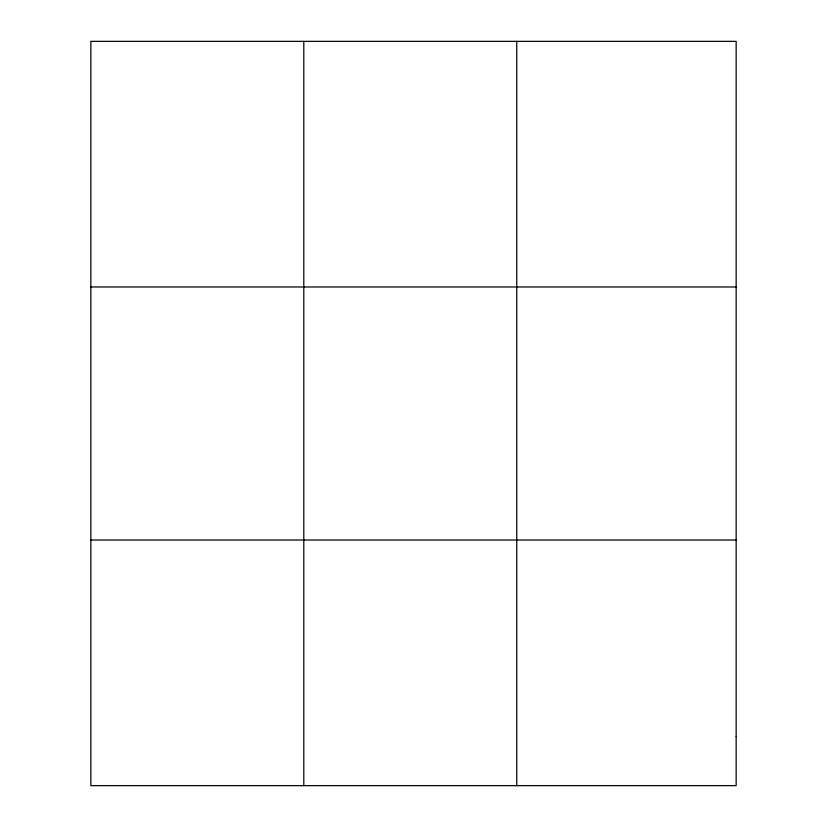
<?xml version="1.0" encoding="UTF-8"?>
<svg xmlns="http://www.w3.org/2000/svg" width="827" height="827" viewBox="0 0 827 827"><rect width="100%" height="100%" fill="white"/><g stroke="black" fill="none" stroke-linecap="round" stroke-linejoin="round"><path stroke-width="1.24" d="M303.798 785.65L303.798 41.35M516.751 785.65L516.751 41.35M90.846 286.969L736.154 286.969M90.846 540.031L736.154 540.031M736.154 736.526L736.154 785.65L90.846 785.65L90.846 41.35L736.154 41.35L736.154 736.526"/></g></svg>
